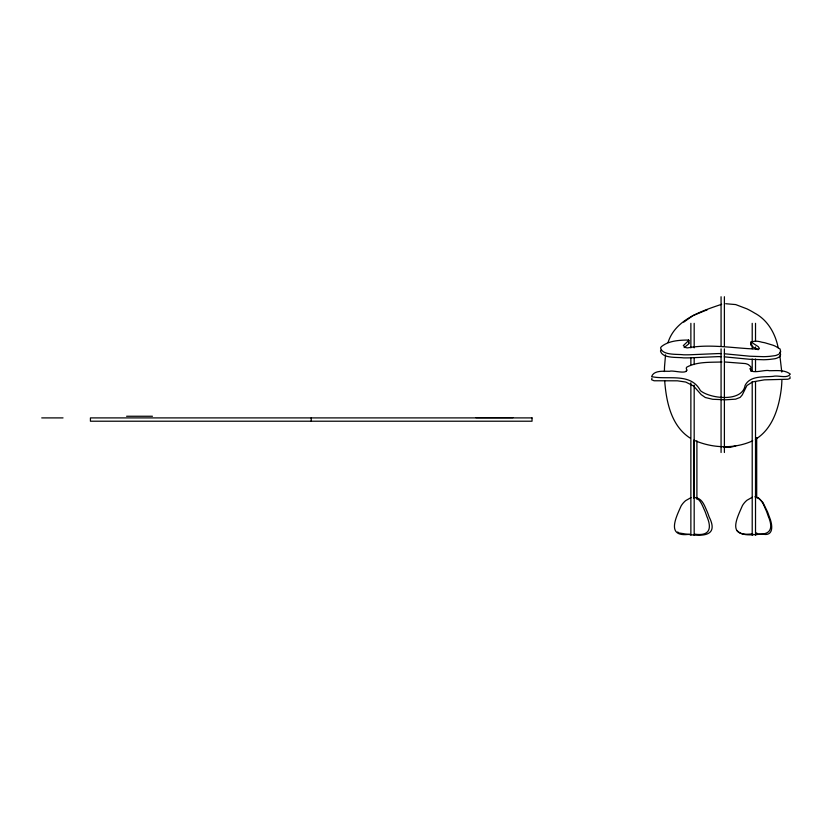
<?xml version="1.0" encoding="UTF-8"?>
<svg xmlns="http://www.w3.org/2000/svg" width="832" height="832" viewBox="0 0 832 832"><rect width="100%" height="100%" fill="white"/><g stroke="black" fill="none" stroke-linecap="round" stroke-linejoin="round"><path stroke-width="1.25" d="M721.334 353.621A36.15 13.53 1.4 0 0 718.172 353.569L689.437 354.786A63.523 23.774 1.4 0 1 683.623 354.806C677.31 353.891 662.48 355.69 660.566 347.942A28.402 10.629 1.4 0 1 661.502 346.538C668.876 340.642 679.505 340.111 688.574 340.038L688.813 343.824L684.143 347.599M688.854 343.408L688.574 340.038M758.191 349.752C745.992 344.812 750.63 338.697 762.008 342.243A24.669 9.235 1.4 0 1 764.93 342.794L773.053 345.238A57.044 21.351 1.4 0 1 775.445 346.247L780.052 348.972L780.655 351.572A30.118 11.274 1.4 0 1 780.322 352.508L779.542 353.61A9.599 3.598 1.4 0 1 778.96 354.068L778.731 354.203A15.891 5.949 1.4 0 1 776.474 355.243L776.142 355.358A7.436 2.787 1.4 0 1 774.935 355.67L769.808 356.335A39.416 14.758 1.4 0 1 763.693 356.678L749.892 356.221L724.339 353.766M750.922 345.041L751.265 341.702M688.927 340.34L683.322 345.582L685.599 347.537A4.919 1.841 1.4 0 0 687.534 347.901C711.308 343.491 735.197 348.702 758.722 349.086A4.108 1.539 1.4 0 0 759.408 348.452L758.274 346.684L750.994 341.962M665.538 354.806L664.518 366.912A144.456 144.456 0 0 0 664.425 371.54M668.065 342.451C675.23 319.665 701.126 311.189 721.625 304.304M651.924 378.238L651.622 379.725L654.077 380.765L677.435 380.817L685.755 382.054L693.566 385.986L701.23 394.659L705.307 397.509L712.691 399.277L725.795 399.797L735.665 399.152L740.147 397.405L742.269 394.898L746.897 385.57L752.554 381.898L764.4 379.85L787.8 379.236L789.984 378.498L790.015 376.782M683.779 322.119L692.931 315.609L707.491 309.66M755.394 439.358C772.876 428.792 779.064 407.264 781.373 388.17A107.182 107.182 0 0 0 781.903 379.59M752.69 440.804C734.302 449.259 712.057 448.313 693.753 440.086M690.986 497.619L685.641 500.646A20.894 20.894 0 0 0 681.106 505.96C675.646 518.159 665.933 537.805 689.811 534.206M752.326 497.224L746.98 500.25A20.894 20.894 0 0 0 742.446 505.565C736.278 519.657 727.251 537.212 752.721 533.801M735.738 445.962L729.934 447.398L723.975 447.21M751.192 344.781L751.837 344.614M725.691 303.722L735.675 304.574L747.011 308.89A88.39 88.39 0 0 1 754.458 312.988C767.666 319.873 775.372 333.518 778.17 347.755M694.47 534.123C709.228 536.359 712.39 529.038 706.742 516.194A89.242 89.242 0 0 0 704.985 511.285C702.468 506.074 700.346 497.983 693.576 497.193M755.81 533.728C770.422 535.766 773.833 528.892 768.082 515.798A89.242 89.242 0 0 0 766.324 510.89C763.818 505.69 761.686 497.588 754.915 496.798M721.916 361.982C710.289 362.461 697.538 361.504 686.941 367.047A9.766 3.463 0 0 0 686.286 368.399C689.499 375.554 672.797 369.824 669.646 371.29C663.926 371.415 653.879 369.938 651.622 376.626C667.628 380.224 690.643 372.091 700.419 390.645C709.852 398.601 742.279 402.667 745.098 385.414C750.142 375.398 763.641 377.25 773.022 376.366C777.941 374.951 787.623 379.018 790.275 374.067C784.534 369.543 776.173 370.77 769.267 370.708C765.69 369.179 748.665 375.232 750.88 368.15A17.035 6.042 0 0 0 750.63 366.61L748.488 364.697A11.648 4.129 0 0 0 745.451 363.584L725.182 362.014M126.599 416.25L152.443 416.25M475.904 417.633L513.032 417.633M41.735 417.903L63.034 417.903M724.266 356.834L749.819 359.289L763.62 359.746A39.416 14.758 1.4 0 0 769.725 359.403L774.862 358.738A7.436 2.787 1.4 0 0 776.069 358.426L776.402 358.311A15.891 5.949 1.4 0 0 778.658 357.271L778.877 357.136A9.599 3.598 1.4 0 0 779.47 356.689L780.25 355.586A30.118 11.274 1.4 0 0 780.582 354.64L779.979 352.04M756.714 497.734L757.952 498.004M696.54 497.838C702.863 499.283 704.86 506.761 707.314 511.898A89.242 89.242 0 0 1 709.082 516.807C721.614 541.341 692.474 535.038 679.016 532.958M758.566 498.254L762.923 502.486L767.489 511.784A89.242 89.242 0 0 1 769.257 516.693C772.034 522.881 774.748 535.933 763.786 534.362C755.175 533.738 743.579 537.545 737.006 530.566M690.05 438.027C671.195 425.88 666.266 401.762 664.695 380.921M677.664 531.939L678.267 532.48M749.819 368.711L750.63 369.71A17.035 6.042 0 0 1 750.88 371.249M779.906 355.909L781.789 372.081M756.694 437.559L756.694 497.13M756.694 532.844L756.694 534.674M755.518 323.336L755.518 341.13M755.518 346.975L755.518 348.806M755.518 359.029L755.518 371.374M755.518 381.68L755.518 535.257M752.211 323.336L752.211 341.13M752.211 346.06L752.211 348.806M752.211 359.029L752.211 371.374M752.211 381.68L752.211 535.257M724.391 296.743L724.391 346.185M724.391 348.847L724.391 452.504M721.074 296.743L721.074 346.185M721.074 348.847L721.074 452.504M696.904 440.887L696.904 499.19M694.179 323.336L694.179 347.89M694.179 357.937L694.179 364.551M694.179 385.122L694.179 535.257M693.597 440.991L693.597 498.035M690.872 323.336L690.872 347.89M690.872 357.937L690.872 364.551M690.872 382.824L690.872 535.257M311.23 417.903L311.23 421.21M661.034 350.106A28.402 10.629 1.4 0 0 660.494 351.01C662.397 358.758 677.238 356.959 683.55 357.874A63.523 23.774 1.4 0 0 689.364 357.854L718.099 356.637A36.15 13.53 1.4 0 1 721.261 356.689M686.286 371.498A9.766 3.463 0 0 1 686.941 370.146M532.033 417.903L90.428 417.903L90.428 421.21L532.033 421.21L532.033 417.903"/></g></svg>
